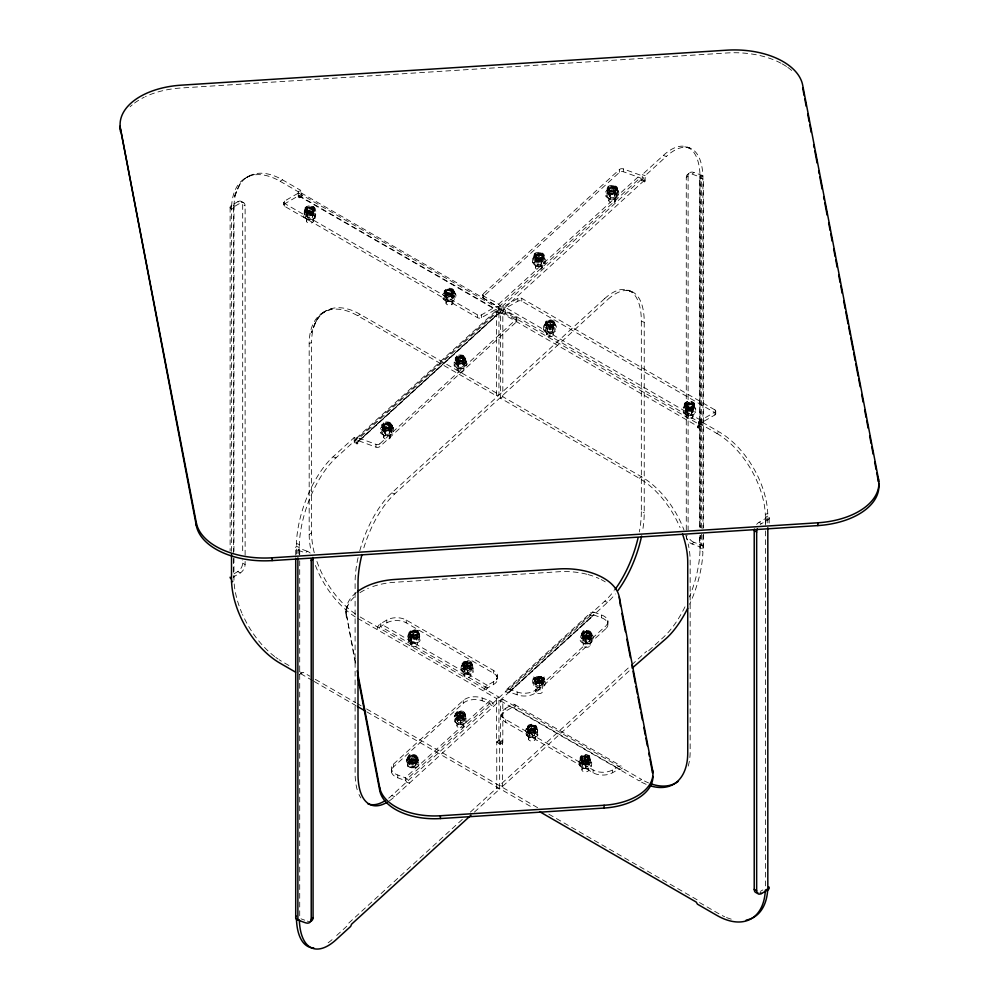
<?xml version="1.0" encoding="UTF-8"?>
<svg xmlns="http://www.w3.org/2000/svg" width="999" height="999" viewBox="0 0 999 999"><rect width="100%" height="100%" fill="white"/><g stroke="black" fill="none" stroke-linecap="round" stroke-linejoin="round"><path stroke-width="0.75" stroke-dasharray="5 3.75" d="M295.716 555.107L295.716 547.34M299.101 553.858L299.101 547.677M307.068 216.571L307.068 212.013M346.054 611.151L346.054 613.948M411.176 640.109L411.176 635.551L409.59 633.616M482.892 295.504L482.892 294.443M516.783 321.316L516.783 320.254M541.695 263.112A2.835 1.636 0 0 0 537.487 261.651A2.835 1.636 0 0 0 537.4 264.498A2.835 1.636 0 0 0 541.695 263.112C545.004 254.645 536.363 261.85 534.465 256.618M547.065 330.257L547.065 325.474M583.853 640.759L583.853 636.138M686.663 412.237L686.663 407.679L686.663 412.387M700.237 547.552L700.237 535.189M700.249 527.46L700.237 177.672M703.621 547.889L703.633 533.903M703.633 527.684L703.621 178.009M381.905 424.812L381.905 427.622M409.815 764.784L409.815 759.964M455.294 357.842L455.294 360.639M391.471 771.977L391.471 769.18M607.867 620.816L607.867 623.626M304.732 209.053L304.732 211.85L304.845 211.001C306.905 207.692 313.823 207.655 315.085 211.638L315.085 208.841M580.157 757.841L580.157 760.639L580.269 759.789C584.765 754.257 594.318 759.178 591.083 766.483C585.864 771.191 576.448 767.544 579.582 759.64L585.676 757.604M588.761 759.552L585.114 761.201L589.135 759.927M684.265 404.632L684.265 407.442M413.748 637.712C409.415 626.635 423.564 633.841 419.667 641.333C414.26 645.928 405.132 642.145 408.354 634.278L413.711 632.467M460.139 357.717L460.814 357.654L460.177 358.054M460.814 357.654L455.669 359.553L454.195 362.025L454.195 365.771C457.043 370.067 465.147 370.204 466.758 364.772L466.221 360.439L463.399 358.341L460.464 357.942M543.431 680.469L541.908 682.28L538.736 682.916L542.395 681.281L542.382 679.17L538.823 678.096L535.389 679.395L535.601 681.306L538.761 682.379M585.114 761.001L581.905 759.552L581.78 757.642M392.257 425.037A5.182 2.997 0 0 1 384.34 427.472A5.182 2.997 0 0 1 384.64 422.302A5.182 2.997 0 0 1 392.257 425.037L392.257 427.834A5.182 2.997 0 0 1 384.34 430.282A5.182 2.997 0 0 1 384.64 425.099A5.182 2.997 0 0 1 392.257 427.834M465.659 358.067A5.182 2.997 0 0 1 457.742 360.502A5.182 2.997 0 0 1 458.029 355.319A5.182 2.997 0 0 1 465.659 358.067L465.659 360.864A5.182 2.997 0 0 1 457.742 363.299A5.182 2.997 0 0 1 458.029 358.129A5.182 2.997 0 0 1 465.659 360.864M534.565 680.556L536.026 682.255L538.761 682.592M460.564 712.087L460.576 710.888M467.607 661.825L467.619 660.626M585.539 756.255L585.551 755.057M689.16 404.545L689.834 404.22L689.198 404.333M539.223 678.046L539.235 676.773M460.015 713.211L460.339 713.373M467.057 663.149L472.577 664.647L473.151 672.052C467.932 676.76 458.516 673.126 461.638 665.209L467.732 662.886M412.237 762.337C408.254 751.073 422.789 759.24 418.394 765.858C413.149 770.554 403.758 766.907 406.905 759.003L412.987 756.967M416.546 757.692C416.121 761.176 407.954 760.751 407.467 756.88L407.467 759.677M539.01 678.858L538.973 679.258M537.699 735.651L537.125 728.259C535.764 726.373 530.082 723.663 528.034 727.509C527.46 729.969 528.146 726.398 530.669 726.822C536.288 725.574 539.26 730.456 537.699 735.651C532.479 740.359 523.064 736.725 526.198 728.82L527.559 727.959M539.298 256.755L538.898 256.119M469.105 666.021C475.149 663.773 466.208 659.902 464.023 663.011M456.93 715.384C472.989 719.355 457.092 705.794 456.743 715.184M590.521 759.078L586.675 756.505L581.955 757.442M304.957 210.102L303.996 217.482L308.941 219.768L314.847 218.444L315.821 211.076C310.926 206.144 301.024 209.528 303.996 217.482L305.494 217.894M314.847 218.444L315.821 211.076L314.323 210.652M527.497 727.459C528.758 724.113 535.002 724.113 536.376 727.372M534.54 679.994C535.801 676.648 542.045 676.648 543.419 679.907M462.987 663.686L466.333 661.475L471.203 662.687M455.944 713.948L456.393 713.124M471.803 664.497L468.456 666.708L463.586 665.496M464.747 714.822L464.36 715.546M580.931 758.116C582.405 754.982 588.361 754.957 589.747 758.179M589.722 758.99L589.085 759.977M685.064 405.107C686.413 401.835 692.657 401.835 693.93 405.169M694.043 405.681L695.691 408.866L695.691 412.624C691.595 418.106 680.694 415.234 683.304 407.292C693.506 398.052 698.201 412.662 686.488 406.418M471.266 664.422L472.577 664.647L473.151 672.052M464.223 714.685L465.534 714.909L466.108 722.314C460.876 727.022 451.473 723.388 454.595 715.484L459.79 713.286L465.534 714.909L466.108 722.314M535.826 727.971C534.715 730.744 529.47 729.894 527.672 728.308C529.208 731.518 536.675 731.181 536.401 726.91A4.458 2.572 0 0 0 529.87 724.525A4.458 2.572 0 0 0 529.557 728.983A4.458 2.572 0 0 0 536.401 726.91M589.198 758.853L588.698 759.602M545.504 322.939C546.977 319.805 552.947 319.805 554.32 323.027M554.308 323.776C552.822 326.885 546.94 326.91 545.491 323.751M309.565 208.566L309.852 208.754M582.305 633.441C583.828 630.381 589.535 630.381 591.083 633.428M591.171 634.303L592.857 635.689C595.504 643.643 584.74 646.59 580.531 641.183C576.698 634.028 589.872 630.007 590.559 635.239C588.361 637.2 583.753 637.225 582.305 634.377M382.654 425.512C384.028 422.277 390.01 422.277 391.483 425.412M391.483 426.173L393.206 427.547C395.916 435.514 385.277 438.511 380.956 433.204C375.249 425.037 395.317 422.077 389.735 427.922M445.017 291.371C446.391 288.149 452.36 288.137 453.833 291.271M453.846 292.045L455.556 293.406C458.266 301.373 447.639 304.383 443.319 299.063C437.674 290.959 457.542 287.849 452.097 293.793M534.44 255.869C535.814 252.647 541.783 252.647 543.269 255.769M543.294 256.518L541.52 258.291M607.829 188.886C609.203 185.664 615.172 185.664 616.658 188.799M616.658 189.56L618.381 190.934C621.091 198.901 610.451 201.898 606.131 196.578C600.486 188.474 620.367 185.377 614.909 191.308M585.364 638.423L585.364 643.693M588.024 638.448L588.024 633.179M305.494 209.378C306.905 206.181 312.874 206.181 314.31 209.353M314.31 210.127C312.974 213.212 306.93 213.324 305.494 210.127M408.229 757.529C409.652 754.345 415.621 754.345 417.058 757.517M417.058 758.266C415.646 761.45 409.665 761.45 408.229 758.278M456.068 358.454C457.53 355.307 463.499 355.307 464.897 358.516M456.056 359.203C457.467 362.4 463.399 362.412 464.885 359.265M409.602 632.866C411.064 629.72 417.033 629.72 418.431 632.916M418.419 633.678L415.209 635.864L410.577 635.002M582.317 633.915L582.317 637.674L580.531 641.183M591.071 642.956L591.071 639.21L592.857 635.689M583.291 635.526L583.965 635.626M236.513 191.358L233.666 198.164L240.921 182.143L239.098 185.714M583.341 640.659L583.965 640.334M532.03 726.61L531.855 726.71M532.292 726.535L531.605 726.51M387.425 424.675L386.738 424.637L387.325 425.075M449.587 290.984L449.125 290.434L449.775 290.534M539.148 254.907L535.514 255.894L532.592 258.304L532.592 262.063C534.115 267.545 542.232 267.395 545.129 263.162L545.129 259.415C545.392 256.194 537.512 253.958 539.01 255.482M539.173 255.107L538.586 255.132M612.225 188.124L612.399 188.499M589.909 641.77L589.822 636.625M549.562 322.153L550.237 322.215M464.735 715.059L465.497 713.81L465.497 716.608L464.023 714.16L459.79 713.373L455.969 714.622L455.182 716.033L455.182 713.236L457.117 715.796L459.378 716.395L464.735 715.059L464.011 718.381L464.011 715.584M543.369 678.134L544.13 676.885L544.13 679.682L543.881 678.358C541.083 675.237 536.213 676.198 533.241 678.558C530.107 686.463 539.522 690.097 544.742 685.389C547.489 678.421 540.122 674.1 534.602 677.697L533.816 679.108L533.816 676.311L535.751 678.87L538.024 679.47L543.369 678.134L542.657 681.455L542.657 678.658M586.351 632.692L586.813 632.817M444.955 292.108L444.255 293.606L444.255 290.796C446.166 298.501 459.29 290.309 449.438 289.548C440.084 290.097 451.473 298.251 454.508 291.433L454.607 293.381C447.44 284.877 440.122 297.09 452.222 293.806M462.999 664.56L462.212 665.996L462.212 663.199C463.524 667.182 470.379 667.157 472.465 663.836L472.564 665.784C472.015 661.987 462 662.087 463.636 665.546M443.319 299.063L444.955 295.529L444.98 290.659M455.556 293.406L453.921 296.94L453.921 300.699L452.784 300.799M380.956 433.204L382.605 429.657L382.629 424.8M393.206 427.547L391.571 431.081L391.571 434.84L390.434 434.94M606.131 196.578L607.767 193.044L607.804 188.187M618.381 190.934L616.745 194.468L616.745 198.227L615.609 198.326M686.301 409.34L685.214 410.776L685.214 414.535L686.301 414.61M692.694 410.577L693.781 409.14L693.781 405.382L692.694 405.307M546.952 322.777L546.952 326.536L543.568 329.633C545.716 334.677 553.721 334.628 556.243 329.92L556.243 326.161C554.083 321.129 546.078 321.166 543.568 325.874L543.568 329.633L545.167 330.419M408.728 758.016C410.04 761.238 416.845 760.526 417.832 757.092L417.832 759.902A5.182 2.997 0 0 1 409.915 762.337A5.182 2.997 0 0 1 410.202 757.155A5.182 2.997 0 0 1 417.832 759.902M581.518 635.689L581.518 632.879C584.065 641.308 596.578 631.643 585.901 631.793C577.235 633.853 590.971 639.822 591.87 633.104L591.87 635.901A5.182 2.997 0 0 1 583.953 638.349A5.182 2.997 0 0 1 584.253 633.166A5.182 2.997 0 0 1 591.87 635.901M688.898 173.401L687.062 175.075M463.786 663.261L463.786 664.922L465.684 666.021M456.543 712.949L460.139 711.675L464.16 712.961M464.16 715.759L460.139 717.045L456.543 715.759M536.563 255.444L536.563 259.203L532.592 262.063L534.178 262.949M541.171 266.021L541.171 262.262L545.129 259.415L543.543 258.516M462.712 360.04L462.862 359.34M463.524 667.569L462.212 668.855L462.212 672.614L463.524 672.839M471.266 669.692L472.577 668.406L466.833 666.857L461.638 668.968M456.481 717.831L455.169 719.13L455.169 722.876L456.481 723.101M464.223 719.954L465.534 718.668L459.79 717.132L454.595 719.23M535.114 680.906L533.803 682.205L533.803 685.951L535.114 686.176M542.857 683.029L544.18 681.743L544.18 677.984L542.857 677.772M528.071 731.181L526.76 732.467L526.76 736.226L528.071 736.45M535.814 733.303L537.125 732.005L531.381 730.469L526.198 732.579M581.455 762L580.144 763.286L580.144 767.045L581.455 767.269M589.21 764.123L590.521 762.836L590.509 757.629A5.182 2.997 0 0 0 582.742 755.032A5.182 2.997 0 0 0 582.742 760.214A5.182 2.997 0 0 0 590.509 757.629M410.976 760.389L410.914 759.365M687.587 404.595L687.587 408.341L683.304 411.051M691.408 415.322L691.408 411.576L695.691 408.866M483.304 293.781L619.567 169.418A2.747 1.586 0 0 1 623.351 168.931L640.172 175.075A4.808 3.309 47.6 0 1 644.23 180.482L644.23 181.88L641.333 180.819L641.333 179.42A1.374 0.949 47.6 0 0 640.172 177.872L623.351 171.728A2.747 1.586 0 0 0 619.567 172.228L483.304 296.578A2.747 1.586 0 0 0 483.678 298.551L498.538 307.13L502.022 310.252C500.874 301.486 489.085 300.811 483.678 295.741A2.747 1.586 0 0 1 483.304 293.781L483.304 296.578M498.538 304.32L640.172 175.075M296.391 554.033L296.441 543.481A68.631 29.958 -69.9 0 1 333.092 456.793L354.183 437.537L357.093 438.598L357.093 443.918L354.183 442.869L354.183 437.537M641.333 180.819L642.257 179.982L642.257 174.663L663.348 155.407L666.258 156.468A68.631 29.958 -69.9 0 1 702.896 176.261L702.946 528.858M498.538 307.13L640.172 177.872M356.293 438.286L497.577 309.353M299.288 555.094L299.338 544.542A68.631 29.958 -69.9 0 1 335.989 457.854L357.093 438.598M644.23 181.88L645.154 181.044L645.154 175.724L666.258 156.468M641.333 179.42L355.107 440.621L354.183 442.869M358.341 441.021L499.625 312.088M644.23 180.482L358.004 441.683L357.093 443.918M379.77 443.843L516.383 319.18A2.747 1.586 0 0 0 515.996 317.207L505.307 311.039L500.449 309.253A4.808 3.309 47.6 0 0 496.391 311.7L499.288 312.762A1.374 0.949 47.6 0 1 500.449 312.063L505.307 313.836L515.996 320.005A2.747 1.586 0 0 1 516.383 321.978L379.77 446.64A2.747 1.586 0 0 1 375.986 447.127L359.165 440.984A1.374 0.949 47.6 0 0 358.004 441.683L355.107 440.621A4.808 3.309 47.6 0 1 359.165 438.186L500.449 309.253L500.449 312.063L359.165 440.984L359.165 438.186L375.986 444.33A2.747 1.586 0 0 0 379.77 443.843L379.77 446.64M686.276 530.032L686.276 177.597L688.111 175.924A6.868 4.733 47.6 0 1 693.918 172.44L701.46 175.187A4.808 2.772 0 0 1 702.946 179.021L699.999 177.997L702.946 179.021M686.276 177.597A6.868 4.733 47.6 0 1 692.082 174.113L693.918 172.44M310.152 553.046A6.868 4.733 47.6 0 0 307.255 551.236L305.419 552.909L297.877 550.149A4.808 2.772 0 0 1 296.391 546.328L299.288 547.39A1.374 0.787 0 0 0 299.712 548.476L299.712 554.645M359.777 550.786A68.631 29.958 -69.9 0 1 391.795 492.882L604.632 298.651L607.542 299.712A68.631 29.958 -69.9 0 1 644.23 322.265L644.23 512.812A68.631 29.958 -69.9 0 1 642.744 529.957M363.836 547.852A68.631 29.958 -69.9 0 1 394.705 493.943L607.542 299.712M393.519 764.073L463.236 700.449A13.724 7.93 0 0 1 482.18 697.989L489.722 700.749A4.808 3.309 47.6 0 1 493.781 706.156L490.884 705.094A1.374 0.949 47.6 0 0 489.722 703.546L482.18 700.786A13.724 7.93 0 0 0 463.236 703.246L393.519 766.882A13.724 7.93 0 0 0 397.777 777.809L405.319 780.569A1.374 0.949 47.6 0 1 406.481 782.117L409.378 783.166A4.808 3.309 47.6 0 0 405.319 777.771L397.777 775.012A13.724 7.93 0 0 1 393.519 764.073L393.519 766.882M506.743 689.36L591.146 612.337M388.661 798.164A68.631 29.958 -69.9 0 0 391.795 795.504L604.632 601.273A68.631 29.958 -69.9 0 0 614.135 590.696M509.615 689.26L594.018 612.237L601.56 614.984A13.724 7.93 0 0 1 605.819 625.923L605.819 628.721L536.101 692.357A13.724 7.93 0 0 1 517.157 694.817L509.615 692.057A1.374 0.949 47.6 0 0 508.454 692.757L505.556 691.695A4.808 3.309 47.6 0 1 509.615 689.26L517.157 692.007A13.724 7.93 0 0 0 536.101 689.547L605.819 625.923M508.803 692.082L593.194 615.059M389.473 800.761A68.631 29.958 -69.9 0 0 394.705 796.565L607.542 602.335A68.631 29.958 -69.9 0 0 615.334 593.943M509.615 692.057L594.018 615.034L601.56 617.794A13.724 7.93 0 0 1 605.819 628.721M687.2 535.427L686.276 536.263A6.868 4.733 47.6 0 0 692.082 543.993L699.625 546.74A1.374 0.787 0 0 1 700.049 547.839L702.896 548.938M692.082 543.993L693.918 542.307L701.46 545.067A4.808 2.772 0 0 1 702.946 548.888M470.354 812.087L496.753 787.999L496.753 742.319L499.687 739.647L502.584 740.709L502.584 786.375L499.687 785.314L630.544 665.908M502.584 740.709L499.65 743.381L496.753 742.319M462.312 819.417L348.688 923.126L347.764 925.361L334.215 937.724M631.693 664.859L646.603 651.248M648.676 650.761L663.348 637.362A68.631 29.958 -69.9 0 0 685.414 605.956M474.4 812.1L499.65 789.06L499.687 739.647M502.584 786.375L631.143 669.068M454.195 365.771L456.593 362.387C453.509 354.445 461.588 365.509 464.385 359.041C465.034 355.507 454.795 356.868 457.567 358.604M466.758 361.026L464.36 364.41L464.36 368.169L463.386 368.194M553.571 324.575L554.969 323.102L554.695 325.012L554.695 322.714L555.069 325.05C553.521 321.216 545.953 321.203 544.717 325.262L544.717 322.465C544.88 328.234 558.503 324.787 551.71 321.466C542.981 319.418 545.929 329.083 553.571 324.575L553.571 327.385L552.497 327.859M535.614 728.92L537.012 727.434L536.738 729.345L536.738 727.06L537.112 729.395C535.564 725.561 527.996 725.536 526.76 729.607L526.76 726.797L529.358 729.395L535.614 728.92L535.614 731.718L534.54 732.192M314.398 213.137L313.574 213.761L313.574 210.951M408.841 635.389L408.841 632.592C412.987 640.684 423.526 630.506 412.912 631.206C404.595 633.329 418.281 639.123 419.193 632.379L419.193 635.177A5.182 2.997 0 0 1 411.413 637.762A5.182 2.997 0 0 1 411.413 632.579A5.182 2.997 0 0 1 419.193 635.177M589.822 761.925L588.998 762.537L588.998 759.74M305.494 212.625L303.996 213.724L308.941 216.009L308.941 219.768M314.323 215.921L315.821 214.822L310.876 212.537L310.876 208.779M686.663 406.206L687.399 406.506M467.957 674.15L467.957 670.404L473.151 668.294M460.914 724.425L460.914 720.666L466.108 718.556M538.424 676.448L538.424 680.207L533.241 682.305M539.547 687.499L539.547 683.741L544.742 681.63M532.504 737.761L532.504 734.003L537.699 731.905M584.765 757.542L584.765 761.288L579.582 763.398M585.901 768.581L585.901 764.834L591.083 762.724M321.029 313.898L328.359 309.678M244.256 178.771L251.548 174.837M691.845 414.036L691.67 408.853M245.117 555.207L245.117 205.894A6.868 3.959 -60 0 0 240.26 203.097L237.837 201.698L231.518 205.332A4.808 2.772 0 0 0 231.518 209.266L231.581 206.493L234.016 205.095A68.631 39.623 60 0 1 282.48 179.832L300.687 190.347L300.687 195.667L301.898 196.366L301.898 194.967A4.808 2.772 -60 0 0 298.501 193.007L284.428 201.136A2.747 1.586 0 0 0 284.428 203.371L477.584 314.897A2.747 1.586 0 0 0 481.468 314.897L495.541 306.768A4.808 2.772 -60 0 1 498.938 308.728L498.938 394.48L496.515 395.879L357.704 315.734A68.631 39.623 60 0 0 309.178 343.756L309.178 534.303A68.631 39.623 60 0 0 311.139 551.223M231.518 551.398L231.518 205.332L233.953 206.743L240.26 203.097M231.518 209.266L234.016 207.892A1.374 0.787 0 0 1 233.953 206.743M231.581 206.493A68.631 39.623 60 0 1 280.057 181.244L282.48 179.832M280.057 181.244L298.251 191.746L300.687 190.347M301.898 196.366L299.475 197.765L299.475 196.366A1.374 0.787 -60 0 0 298.501 195.804L284.428 203.933A2.747 1.586 0 0 0 284.428 206.181L477.584 317.694A2.747 1.586 0 0 0 481.468 317.694L495.541 309.578A1.374 0.787 -60 0 1 496.515 310.127L496.515 395.879M298.251 191.746L298.251 197.065L300.687 195.667M309.178 343.756L311.601 342.357A68.631 39.623 60 0 1 360.139 314.335L498.938 394.48M357.704 315.734L360.139 314.335M500.399 312.375L697.439 426.136L699.874 424.737A1.374 0.787 -60 0 1 700.836 423.052L714.909 414.935L714.909 409.89L521.753 298.364A2.747 1.586 0 0 0 517.869 298.364L503.796 306.493A4.808 2.772 -60 0 0 500.399 312.375L500.399 398.114L639.198 478.259A68.631 39.623 60 0 1 680.032 527.572M714.909 414.935A2.747 1.586 0 0 0 714.909 412.687L521.753 301.161A2.747 1.586 0 0 0 517.869 301.161L503.796 309.29A1.374 0.787 -60 0 0 502.822 310.976L502.822 396.715L641.633 476.86A68.631 39.623 60 0 1 683.99 529.994M500.399 313.773L502.822 312.375M500.399 398.114L502.822 396.715M234.053 573.751L237.837 571.565A6.868 3.959 -60 0 0 242.682 563.161L242.682 560.039M245.117 561.45L245.117 564.56A6.868 3.959 -60 0 1 240.26 572.976L233.953 576.61A1.374 0.787 0 0 0 233.953 577.734M309.178 534.303L311.601 532.904L311.601 342.357M701.086 421.516L701.086 426.835L698.651 428.234L698.651 422.914L701.086 421.516L719.28 432.018A68.631 39.623 60 0 1 767.756 513.249L767.819 524.625M714.909 409.89A2.747 1.586 0 0 1 714.909 412.125L700.836 420.254A4.808 2.772 -60 0 0 697.439 426.136L697.439 427.535L699.874 426.136L701.086 426.835M386.825 620.042L380.519 623.688A4.808 2.772 -60 0 0 377.123 629.57L379.545 628.171A1.374 0.787 -60 0 1 380.519 626.485L386.825 622.852A13.724 7.93 0 0 1 406.243 622.852L493.606 673.289A13.724 7.93 0 0 1 493.606 684.49L487.3 688.136A1.374 0.787 -60 0 0 486.326 689.809L483.891 691.221A4.808 2.772 -60 0 1 487.3 685.326L493.606 681.693A13.724 7.93 0 0 0 493.606 670.479L406.243 620.042A13.724 7.93 0 0 0 386.825 620.042L386.825 622.852M299.475 674.4L303.109 672.302L309.865 676.198M639.198 478.259L641.633 476.86M698.651 422.914L716.857 433.429L719.28 432.018M765.384 525.187L765.334 514.647L767.756 513.249M767.819 520.004L765.384 518.606A1.374 0.787 0 0 0 765.384 517.482L767.819 516.083A4.808 2.772 0 0 1 767.819 520.004L761.5 523.651A6.868 3.959 -60 0 0 760.251 524.562M765.384 517.482L767.819 516.083M756.655 524.4A6.868 3.959 -60 0 1 759.078 522.252L765.384 518.606M357.704 618.369L496.515 698.501L498.938 697.102L498.938 740.534L502.822 742.769L502.822 699.337L500.399 700.749L500.399 744.18L502.822 742.769M505.731 708.303L512.05 704.67A4.808 2.772 -60 0 1 515.447 706.63L513.011 708.029A1.374 0.787 -60 0 0 512.05 707.467L505.731 711.113A13.724 7.93 0 0 0 505.731 722.314L593.094 772.751A13.724 7.93 0 0 0 612.512 772.751L618.818 769.118A1.374 0.787 -60 0 1 619.792 769.68L622.215 768.268A4.808 2.772 -60 0 0 618.818 766.308L612.512 769.954A13.724 7.93 0 0 1 593.094 769.954L505.731 719.517A13.724 7.93 0 0 1 505.731 708.303L505.731 711.113M496.515 698.501L496.515 741.932L498.938 740.534M500.399 700.749L639.198 780.881L641.633 779.482A68.631 39.623 60 0 0 648.538 782.904M760.339 891.395L762.861 889.934M541.396 257.817L542.757 255.969L540.746 254.32L537.337 254.221L535.002 255.831L536.975 258.067L541.396 257.817L541.296 269.031M469.742 667.444L469.031 667.619M462.699 717.707L461.988 717.881M541.346 680.781L540.621 680.956M534.303 731.043L533.578 731.231M587.687 761.875L586.962 762.05M310.876 212.537L304.957 213.861M308.941 216.009L314.847 214.685M545.167 325.15L543.568 325.874L546.515 329.121L552.847 329.258L556.243 326.161L554.632 325.374A4.733 2.735 0 0 0 547.702 322.839A4.733 2.735 0 0 0 547.377 327.572A4.733 2.735 0 0 0 554.632 325.374M554.632 330.644A4.733 2.735 0 0 0 547.702 328.109A4.733 2.735 0 0 0 547.377 332.842A4.733 2.735 0 0 0 554.632 330.644L556.243 329.92L553.284 326.685L553.284 322.927M452.035 296.191L453.096 295.716L453.096 292.919M469.992 668.593L471.053 668.119L471.053 665.309M584.115 630.406L583.029 630.881L583.029 633.691M410.077 754.395L408.978 754.882L408.978 757.679M615.034 191.333L610.576 191.721L607.854 189.635M612.399 188.224L611.912 188.299M534.178 257.692L532.592 258.304L534.902 261.713L534.902 265.472M543.543 263.786L545.129 263.162L542.832 259.752L542.832 255.994M465.634 669.567L465.846 664.235M537.225 682.904L537.437 677.572M458.591 719.829L458.803 714.497M530.182 733.166L530.394 727.834M585.901 764.834L583.354 764.073L583.778 758.666M618.381 194.693L613.898 192.095L607.767 193.044L608.903 194.455M606.131 192.832L610.614 195.417L616.745 194.468L615.609 193.057M455.556 297.165L451.073 294.58L444.955 295.529L446.091 296.94M443.319 295.304L447.802 297.889L453.921 296.94L452.784 295.529M393.206 431.306L388.723 428.721L382.605 429.657L383.741 431.068M380.956 429.445L385.439 432.03L391.571 431.081L390.434 429.67M466.758 364.772L462.874 361.888L456.593 362.387L457.567 363.873M454.195 362.025L458.079 364.91L464.36 364.41L463.386 362.924M311.588 213.361L310.926 213.449M308.903 215.01L308.666 215.06A2.835 1.636 0 0 0 308.329 217.994A2.835 1.636 0 0 0 312.737 216.733A2.835 1.636 0 0 0 308.654 215.16L309.128 209.715M553.284 326.685L546.952 326.536M406.905 762.761L412.112 760.664L417.844 762.212L418.394 765.858M418.394 762.112L413.186 764.198L413.049 767.794M408.354 638.036L413.661 636.038L419.318 637.687L419.667 641.333M419.667 637.587L414.36 639.585L414.273 643.169M542.832 259.752L536.563 259.203M534.902 261.713L541.171 262.262M607.767 189.298L608.903 189.186M444.955 291.77L446.091 291.671M382.605 425.911L383.741 425.811M468.731 666.083L466.058 666.083M590.509 760.426L588.998 758.316L585.027 757.429M406.905 759.003L407.442 762.649L413.186 764.198L413.049 762.524M550.299 328.559L550.524 323.314M408.354 634.278L408.703 637.936L414.36 639.585L414.273 637.911M585.114 761.201L581.518 759.927M582.317 637.674L588.473 636.8L592.857 639.447M591.071 639.21L584.914 640.072L580.531 637.424M538.099 265.297L537.874 260.002M458.229 362.05L457.492 361.75M686.538 407.442L685.052 405.669M689.647 147.977L684.615 146.728L690.097 148.289L686.75 146.915M631.568 291.471L626.473 290.022L632.042 291.92L628.671 290.409M583.691 763.86L580.144 763.286L579.582 759.64M687.587 408.341L693.781 409.14L695.691 412.624M691.408 411.576L685.214 410.776L683.304 407.292M615.222 191.159L615.409 190.147M541.82 258.129L542.02 257.118M452.397 293.631L452.597 292.62M390.047 427.772L390.234 426.76M663.348 155.407A68.631 29.958 -69.9 0 1 699.999 175.2L702.896 176.261M692.082 174.113L699.625 176.86A1.374 0.787 0 0 1 700.049 177.959M642.257 174.663L645.154 175.724M642.257 179.982L645.154 181.044M604.632 298.651A68.631 29.958 -69.9 0 1 641.333 321.203L644.23 322.265M641.333 321.203L641.333 511.75L644.23 512.812M700.049 535.501L699.999 550.674L702.896 551.735A68.631 29.958 -69.9 0 1 689.647 604.208M355.107 442.033L358.004 443.081M333.092 456.793L335.989 457.854M391.795 492.882L394.705 493.943M604.632 601.273L607.542 602.335M296.441 543.481L299.338 544.542M307.255 551.236L299.712 548.476L297.877 550.149L297.877 554.77M496.753 787.999L499.65 789.06M391.795 795.504L394.705 796.565M300.974 918.818L304.745 920.191M687.1 407.105C689.884 409.253 696.415 405.307 691.57 403.608C679.22 401.298 691.633 412.599 687.175 418.319M382.679 426.261C384.59 431.481 393.194 424.3 389.922 432.729M547.315 327.859L546.241 327.385L546.241 324.575M446.853 296.191L445.779 295.716L445.779 292.919M464.81 668.593L463.736 668.119L463.736 665.309M529.358 732.192L528.284 731.718L528.284 728.92M538.424 680.207L544.18 681.743L544.742 685.389M539.547 683.741L533.803 682.205L533.241 678.558M467.957 670.404L462.212 668.855L461.638 665.209M532.504 734.003L526.76 732.467L526.198 728.82M584.765 761.288L590.521 762.836L591.083 766.483M460.914 720.666L455.169 719.13L454.595 715.484M457.467 360.764L457.579 359.927M300.899 192.77L497.952 306.531M298.501 193.007L498.938 308.728M502.822 310.976L699.874 424.737M299.188 195.742L496.228 309.503M298.501 195.804L496.515 310.127M298.251 197.065L299.475 197.765M697.439 427.535L698.651 428.234M241.271 201.348L243.694 202.76M237.837 201.698A6.868 3.959 -60 0 1 242.682 204.495L245.117 205.894M759.078 522.252L761.5 523.651M514.448 704.432L621.216 766.071M360.139 616.957L498.938 697.102M502.822 699.337L641.633 779.482M512.737 707.404L619.505 769.043M242.682 563.161L245.117 564.56M237.837 571.565L240.26 572.976M496.515 741.932L500.399 744.18M315.259 679.32L355.756 702.697M357.105 703.483L361.163 705.818M366.558 708.94L538.011 807.916M548.813 814.16L698.651 900.673L699.874 902.771L719.28 913.985A68.631 39.623 60 0 0 724.637 916.732M288.961 665.534L282.48 661.8A68.631 39.623 60 0 1 279.133 659.727M299.313 671.515L301.898 673.001M300.687 673.701L312.837 680.719M314.185 681.493L356.031 705.656M366.833 711.9L532.879 807.766M615.009 189.935L614.26 190.247L614.26 197.265M452.185 292.407L451.448 292.719L451.448 299.75M389.835 426.548L389.086 426.86L389.086 433.891M418.494 630.881L417.669 630.257L417.669 633.054M539.323 679.32L538.648 679.083M693.343 402.46L694.355 403.484A5.182 2.997 0 0 0 687.787 401.698A5.182 2.997 0 0 0 684.577 405.457L684.253 404.295M455.956 714.822L456.393 715.596M581.568 759.977L580.943 758.978M471.153 662.637L471.815 663.748M464.11 712.899L464.772 714.01M313.936 209.315L314.061 207.904M536.063 727.497L536.238 726.111M416.558 757.766C415.634 755.044 409.365 754.832 408.753 758.104M417.37 634.79L416.845 640.222A2.835 1.636 0 0 1 412.512 641.558A2.835 1.636 0 0 1 412.674 638.723A2.835 1.636 0 0 1 416.845 640.222M356.356 592.482A54.908 31.706 0 0 0 346.391 614.46L355.756 663.099M346.391 614.46L355.756 665.908M416.084 765.047L416.071 759.914M410.577 640.409L411.176 635.551M586.688 631.705L586.688 630.431M692.332 407.53L692.332 412.35A2.835 1.636 0 0 1 688.024 413.711A2.835 1.636 0 0 1 688.136 410.876A2.835 1.636 0 0 1 692.332 412.35M589.535 636.038L589.535 640.821A2.835 1.636 0 0 1 585.239 642.195A2.835 1.636 0 0 1 585.314 639.36A2.835 1.636 0 0 1 589.535 640.821M415.472 760.202A2.835 1.636 0 0 1 411.051 761.438A2.835 1.636 0 0 1 411.413 758.603A2.835 1.636 0 0 1 415.472 760.202L415.484 764.784A2.835 1.636 0 0 1 411.226 766.208A2.835 1.636 0 0 1 411.238 763.361A2.835 1.636 0 0 1 415.484 764.784M312.737 211.825L312.737 216.596M769.218 518.044L769.218 524.213M765.796 518.044L765.796 524.213M765.384 530.931L765.384 888.486M715.721 411.001L715.721 413.811M702.946 535.027L702.896 551.735M701.46 528.109L701.46 175.187L699.625 176.86L699.625 528.246M701.46 534.278L701.46 545.067L699.625 546.74L699.625 535.951M699.999 175.2L700.049 527.797M694.617 404.42L694.617 407.23M693.955 404.545A4.458 2.572 0 0 1 687.237 406.743A4.458 2.572 0 0 1 687.3 402.285A4.458 2.572 0 0 1 693.955 404.545L693.955 405.444A4.458 2.572 0 0 1 687.237 407.642A4.458 2.572 0 0 1 687.3 403.184A4.458 2.572 0 0 1 693.955 405.444M693.094 402.31L693.094 405.107M693.094 406.543L693.094 409.34M692.931 405.694A3.434 1.986 0 0 1 687.699 407.33A3.434 1.986 0 0 1 687.861 403.896A3.434 1.986 0 0 1 692.931 405.694L692.931 416.908A3.434 1.986 0 0 1 687.699 418.544A3.434 1.986 0 0 1 687.861 415.109A3.434 1.986 0 0 1 692.931 416.908M688.111 175.924L688.111 529.907M687.574 408.816L687.574 413.524M686.063 405.594L686.063 416.795M685.039 404.508L685.039 405.394M623.351 168.931L623.351 171.728M619.567 169.418L619.567 172.228M617.407 187.987L617.407 190.784M616.708 188.187L616.708 189.36A4.458 2.572 0 0 1 609.827 191.383A4.458 2.572 0 0 1 610.227 186.925A4.458 2.572 0 0 1 616.708 189.36M615.684 189.298L615.684 200.799A3.434 1.986 0 0 1 610.327 202.298A3.434 1.986 0 0 1 610.751 198.863A3.434 1.986 0 0 1 615.684 200.799M615.097 191.408A2.835 1.636 0 0 1 610.839 192.819A2.835 1.636 0 0 1 610.839 189.985A2.835 1.636 0 0 1 615.097 191.408L615.097 196.116M614.685 190.846L614.685 202.048M613.898 188.349L613.898 192.095M612.512 769.954L612.512 772.751M610.614 195.417L610.614 199.176M609.415 191.408L609.415 196.079M608.828 189.298L608.828 200.799M608.591 186.201L608.591 189.011M607.105 188.661L607.105 191.458M601.56 614.984L601.56 617.794M593.094 769.954L593.094 772.751M591.158 632.991L591.158 633.89M591.071 634.602L591.071 637.399M590.122 634.115L590.122 645.329M589.785 757.754A4.458 2.572 0 0 1 582.917 759.789A4.458 2.572 0 0 1 583.291 755.331A4.458 2.572 0 0 1 589.785 757.754L589.785 758.653A4.458 2.572 0 0 1 583.054 760.739A4.458 2.572 0 0 1 583.154 756.28A4.458 2.572 0 0 1 589.797 758.553M588.998 755.506L588.998 758.316M588.761 758.84A3.434 1.986 0 0 1 583.466 760.414A3.434 1.986 0 0 1 583.766 756.98A3.434 1.986 0 0 1 588.761 758.84L588.761 770.054A3.434 1.986 0 0 1 583.466 771.615A3.434 1.986 0 0 1 583.766 768.194A3.434 1.986 0 0 1 588.761 770.054M588.174 760.739A2.835 1.636 0 0 1 583.878 762.112A2.835 1.636 0 0 1 583.953 759.277A2.835 1.636 0 0 1 588.174 760.739L588.174 765.409A2.835 1.636 0 0 1 583.703 766.757A2.835 1.636 0 0 1 584.128 763.935A2.835 1.636 0 0 1 588.161 765.559M587.649 759.764L587.649 764.472M586.688 632.142L586.688 643.356M585.901 637.662L585.901 642.369M585.501 756.767L585.501 767.981M583.266 634.128L583.266 645.342M582.492 760.676L582.492 765.459M582.23 633.004L582.23 633.903M581.905 758.653L581.905 769.854M580.869 757.504L580.869 758.391M554.358 322.415L554.358 323.301M553.334 323.539L553.334 334.752M552.734 325.612A2.835 1.636 0 0 1 548.389 326.935A2.835 1.636 0 0 1 548.576 324.088A2.835 1.636 0 0 1 552.734 325.612L552.847 333.017M549.987 325.037L549.974 336.775M546.465 323.626L546.465 334.827M545.442 322.515L545.442 323.414M544.018 254.957L544.018 257.767M543.319 255.17L543.319 256.331A4.458 2.572 0 0 1 536.438 258.354A4.458 2.572 0 0 1 536.838 253.896A4.458 2.572 0 0 1 543.319 256.331M542.42 680.569A3.434 1.986 0 0 1 537.112 682.117A4.733 2.735 0 0 1 543.693 684.914A4.733 2.735 0 0 1 536.176 686.812A4.733 2.735 0 0 1 537.1 682.105A3.434 1.986 0 0 1 537.437 678.696A3.434 1.986 0 0 1 542.42 680.569L542.42 691.783A3.434 1.986 0 0 1 537.112 693.331A3.434 1.986 0 0 1 537.437 689.897A3.434 1.986 0 0 1 542.42 691.783M542.282 256.281L542.282 267.769A3.434 1.986 0 0 1 536.938 269.268A3.434 1.986 0 0 1 537.362 265.846A3.434 1.986 0 0 1 542.282 267.769M541.82 679.645A2.835 1.636 0 0 1 537.537 681.031A2.835 1.636 0 0 1 537.612 678.184A2.835 1.636 0 0 1 541.82 679.645L541.82 684.327M541.308 678.671L541.308 683.378M539.185 678.483L539.185 689.685M536.063 258.129L536.026 263.124M536.151 679.595L536.151 684.377M536.101 689.547L536.101 692.357M535.439 256.281L535.439 267.769M535.564 680.344L535.564 691.558M535.252 727.384L535.377 739.16A3.434 1.986 0 0 1 530.194 740.833A3.434 1.986 0 0 1 530.269 737.399A3.434 1.986 0 0 1 535.377 739.16M535.202 253.184L535.202 255.981M534.777 729.907A2.835 1.636 0 0 1 530.481 731.293A2.835 1.636 0 0 1 530.569 728.458A2.835 1.636 0 0 1 534.777 729.907L534.777 734.59M534.403 255.157L534.403 256.331M534.527 679.457L534.527 680.356M534.265 728.945L534.265 733.653M533.716 255.632L533.716 258.441M531.381 726.71L531.381 730.469M529.108 729.857L529.108 734.64M528.508 727.896L528.508 739.11M527.484 726.698L527.484 727.597M521.753 298.364L521.753 301.161M517.869 298.364L517.869 301.161M517.157 692.007L517.157 694.817M516.783 318.157L516.783 320.954M516.383 319.18L516.383 321.978M515.996 317.207L515.996 320.005M505.731 719.517L505.731 722.314M505.307 311.039L505.307 313.836M501.71 713.91L501.71 716.72M497.627 676.086L497.627 678.883M493.606 670.479L493.606 673.289M493.606 681.693L493.606 684.49M483.678 295.741L483.678 298.551M482.892 294.792L482.892 297.602M482.18 697.989L482.18 700.786M481.468 314.897L481.468 317.694M477.584 314.897L477.584 317.694M471.853 663.324A4.458 2.572 0 0 1 464.972 665.359A4.458 2.572 0 0 1 465.359 660.901A4.458 2.572 0 0 1 471.853 663.324L471.853 664.223A4.458 2.572 0 0 1 465.109 666.308A4.458 2.572 0 0 1 465.209 661.85A4.458 2.572 0 0 1 471.853 664.123M470.829 664.41A3.434 1.986 0 0 1 465.534 665.983A3.434 1.986 0 0 1 465.834 662.549A3.434 1.986 0 0 1 470.829 664.41L470.829 675.624A3.434 1.986 0 0 1 465.534 677.185A3.434 1.986 0 0 1 465.834 673.763A3.434 1.986 0 0 1 470.829 675.624M470.229 666.308A2.835 1.636 0 0 1 465.934 667.682A2.835 1.636 0 0 1 466.021 664.847A2.835 1.636 0 0 1 470.229 666.308L470.229 670.978M469.717 665.334L469.717 670.042M467.569 662.337L467.569 673.551M466.833 663.111L466.833 666.857M464.935 357.892L464.935 358.791A4.458 2.572 0 0 1 458.204 361.076A4.458 2.572 0 0 1 458.291 356.618A4.458 2.572 0 0 1 464.935 358.891M464.86 359.565L464.86 362.362M464.81 713.586A4.458 2.572 0 0 1 457.929 715.621A4.458 2.572 0 0 1 458.316 711.176A4.458 2.572 0 0 1 464.81 713.586L464.81 714.485A4.458 2.572 0 0 1 458.066 716.57A4.458 2.572 0 0 1 458.166 712.112A4.458 2.572 0 0 1 464.81 714.397M464.56 666.258L464.56 671.028M463.911 359.066L463.911 370.279M463.973 664.223L463.973 675.424M463.773 714.685A3.434 1.986 0 0 1 458.491 716.246A3.434 1.986 0 0 1 458.778 712.824A3.434 1.986 0 0 1 463.773 714.685L463.773 725.886A3.434 1.986 0 0 1 458.491 727.459A3.434 1.986 0 0 1 458.778 724.025A3.434 1.986 0 0 1 463.773 725.886M463.311 360.989L463.311 365.696M463.236 700.449L463.236 703.246M463.186 716.57A2.835 1.636 0 0 1 458.891 717.944A2.835 1.636 0 0 1 458.966 715.109A2.835 1.636 0 0 1 463.186 716.57L463.186 721.253M462.874 358.129L462.874 361.888M462.937 663.074L462.937 663.96M462.674 715.596L462.674 720.304M460.527 712.599L460.527 723.813M459.79 713.373L459.79 717.132M458.741 359.752L458.741 364.46M458.254 360.589L458.254 371.803M458.079 364.91L458.079 368.668M457.642 361.101L457.642 365.684M457.517 716.52L457.517 721.303M457.043 359.103L457.043 370.304M456.818 355.844L456.818 358.653M456.93 714.485L456.93 725.699M456.019 358.029L456.019 358.928M455.894 713.336L455.894 714.235M453.896 290.659L453.896 291.833A4.458 2.572 0 0 1 447.003 293.856A4.458 2.572 0 0 1 447.415 289.398A4.458 2.572 0 0 1 453.896 291.833M452.859 291.783L452.859 303.271A3.434 1.986 0 0 1 447.515 304.77A3.434 1.986 0 0 1 447.939 301.348A3.434 1.986 0 0 1 452.859 303.271M452.272 293.881L452.272 298.589M451.86 293.319L451.86 304.533M451.073 290.821L451.073 294.58M447.802 297.889L447.802 301.648M446.603 293.881L446.603 298.551M446.016 291.783L446.016 303.271M419.318 633.928L419.318 637.687M418.469 632.305L418.469 633.191A4.458 2.572 0 0 1 411.738 635.489A4.458 2.572 0 0 1 411.825 631.031A4.458 2.572 0 0 1 418.469 633.304M417.844 758.466L417.844 762.212M417.669 634.49L417.669 637.287M417.445 633.478L417.445 644.68M417.107 756.942L417.107 757.841M417.02 758.591L417.02 761.4M416.071 758.041L416.071 764.759M413.848 633.816L413.848 638.523M412.887 761.713L412.887 766.42M411.788 635.002L411.788 646.216M411.313 759.939L411.313 766.67M411.113 634.34L411.113 635.227M410.577 633.516L410.577 644.717M409.553 632.442L409.553 633.341M409.215 758.204L409.215 764.922M408.703 637.936L408.703 641.695M408.191 757.042L408.191 757.941M407.442 762.649L407.442 766.408M406.243 620.042L406.243 622.852M397.777 775.012L397.777 777.809M391.533 424.8L391.533 425.974A4.458 2.572 0 0 1 384.652 427.997A4.458 2.572 0 0 1 385.065 423.539A4.458 2.572 0 0 1 391.533 425.974M391.458 426.536L391.458 429.345M390.509 425.924L390.509 437.412A3.434 1.986 0 0 1 385.164 438.911A3.434 1.986 0 0 1 385.589 435.489A3.434 1.986 0 0 1 390.509 437.412M389.51 427.46L389.51 438.673M388.723 424.962L388.723 428.721M385.439 432.03L385.439 435.789M384.24 428.022L384.253 432.692M383.666 425.911L383.666 437.412M383.416 422.827L383.416 425.624M375.986 444.33L375.986 447.127M314.36 208.966A4.458 2.572 0 0 1 307.492 211.001A4.458 2.572 0 0 1 307.867 206.543A4.458 2.572 0 0 1 314.36 208.966L314.36 209.865A4.458 2.572 0 0 1 307.492 211.9A4.458 2.572 0 0 1 307.867 207.442A4.458 2.572 0 0 1 314.36 209.865M313.574 206.718L313.574 209.528M313.336 210.077A3.434 1.986 0 0 1 308.017 211.613A3.434 1.986 0 0 1 308.366 208.192A3.434 1.986 0 0 1 313.336 210.077L313.336 221.278A3.434 1.986 0 0 1 308.017 222.827A3.434 1.986 0 0 1 308.366 219.393A3.434 1.986 0 0 1 313.336 221.278M313.099 209.241L313.099 220.454M312.55 211.326L312.55 216.034M306.481 209.84L306.481 221.054M305.444 208.716L305.444 209.615M299.712 560.801L299.712 918.356M284.428 201.136L284.428 206.181M283.616 202.248L283.616 205.057M242.682 204.495L242.682 553.808M234.016 205.095L233.953 551.96M233.953 557.704L233.953 580.531A68.631 39.623 60 0 0 241.883 613.036M233.554 207.293L233.554 552.509M233.554 558.678L233.554 577.172M230.12 207.293L230.12 550.973M594.018 615.034A1.374 0.949 47.6 0 0 592.857 615.734L589.959 614.672A4.808 3.309 47.6 0 1 594.018 612.237M693.918 542.307A6.868 4.733 47.6 0 1 688.311 536.113M308.753 921.465A6.868 4.733 47.6 0 1 307.255 921.103M332.08 939.659A68.631 29.958 -69.9 0 1 328.034 942.831M699.999 550.674A68.631 29.958 -69.9 0 1 689.422 596.977M358.067 557.642A68.631 29.958 -69.9 0 0 355.107 582.417L355.107 772.951A68.631 29.958 -69.9 0 0 358.416 793.206M360.926 797.939A68.631 29.958 -69.9 0 1 358.991 794.492M641.333 511.75A68.631 29.958 -69.9 0 1 639.323 531.918M716.857 433.429A68.631 39.623 60 0 1 765.334 514.647M646.116 784.302A68.631 39.623 60 0 1 639.198 780.881M355.407 616.97A68.631 39.623 60 0 1 314.872 563.948M731.243 919.155A68.631 39.623 60 0 1 725.973 917.307M278.009 658.978A68.631 39.623 60 0 1 275.799 657.404M274.688 656.568A68.631 39.623 60 0 1 242.507 614.46M355.519 614.048A68.631 39.623 60 0 1 316.408 559.989M314.273 552.772A68.631 39.623 60 0 1 311.601 532.904M688.199 766.108A68.631 39.623 60 0 0 690.159 751.46L690.159 560.914A68.631 39.623 60 0 0 688.199 543.993M685.776 535.102A68.631 39.623 60 0 1 687.861 542.532M586.725 574.225A54.908 31.706 0 0 0 558.616 571.753L394.905 582.255A54.908 31.706 0 0 0 369.593 587.737M588.024 574.562A54.908 31.706 0 0 1 598.988 578.508M601.186 579.57A54.908 31.706 0 0 1 605.269 581.905M346.391 617.257A54.908 31.706 0 0 1 356.356 595.279M359.94 592.682A54.908 31.706 0 0 1 368.431 588.224M781.056 63.262A68.631 39.623 0 0 0 726.885 52.972L181.156 87.987A68.631 39.623 0 0 0 145.479 96.603M782.242 63.911A68.631 39.623 0 0 1 786.712 66.658M787.761 67.383A68.631 39.623 0 0 1 793.368 72.015M130.082 106.781A68.631 39.623 0 0 1 132.218 104.883M134.528 103.059A68.631 39.623 0 0 1 144.231 97.203M383.191 425.611C391.783 434.765 393.506 417.482 383.191 425.611M608.366 188.998C616.196 198.202 619.605 181.106 608.366 188.998M306.019 209.465C313.986 218.731 317.108 201.611 306.019 209.465M346.328 610.639L346.054 612.312L347.44 605.269L346.328 610.639M497.152 678.134L496.578 679.819L497.627 676.785L497.152 678.134M502.759 712.986L501.71 716.021L502.759 712.986M315.984 321.616L311.326 332.667C314.885 322.44 320.017 310.751 331.955 308.916L324.6 311.638L318.569 316.646L315.984 321.616M489.722 700.749L405.319 777.771L405.319 780.569L489.722 703.546L489.722 700.749M249.113 176.236L246.953 177.135L254.308 174.413L249.113 176.236M700.836 420.254L503.796 306.493L503.796 309.29L700.836 423.052L700.836 420.254M487.3 685.326L380.519 623.688L380.519 626.485L487.3 688.136L487.3 685.326M497.627 678.184L496.578 675.149L497.627 678.184M502.185 715.958L501.71 714.61L502.759 717.644L502.185 715.958M465.771 672.327A2.835 1.636 0 0 0 470.217 671.128A2.835 1.636 0 0 0 466.196 669.505A2.835 1.636 0 0 0 465.771 672.327M464.585 673.463A4.733 2.735 0 0 0 472.102 671.578A4.733 2.735 0 0 0 465.497 668.756A4.733 2.735 0 0 0 464.585 673.463M464.585 668.194A4.733 2.735 0 0 0 472.102 666.308A4.733 2.735 0 0 0 465.497 663.486A4.733 2.735 0 0 0 464.585 668.194M465.259 666.395A4.183 2.423 0 0 0 471.578 664.347A4.183 2.423 0 0 0 465.347 662.212A4.183 2.423 0 0 0 465.259 666.395M537.362 685.676A2.835 1.636 0 0 0 541.82 684.465A2.835 1.636 0 0 0 537.787 682.841A2.835 1.636 0 0 0 537.362 685.676M536.176 681.543A4.733 2.735 0 0 0 543.693 679.645A4.733 2.735 0 0 0 537.1 676.835A4.733 2.735 0 0 0 536.176 681.543M536.675 682.442A4.458 2.572 0 0 0 543.444 680.282A4.458 2.572 0 0 0 536.838 677.984A4.458 2.572 0 0 0 536.675 682.442M536.825 682.529A4.183 2.423 0 0 0 543.169 680.506A4.183 2.423 0 0 0 536.962 678.346A4.183 2.423 0 0 0 536.825 682.529M536.538 681.493A4.458 2.572 0 0 0 543.444 679.482A4.458 2.572 0 0 0 536.975 677.035A4.458 2.572 0 0 0 536.538 681.493M458.728 722.602A2.835 1.636 0 0 0 463.174 721.39A2.835 1.636 0 0 0 459.153 719.767A2.835 1.636 0 0 0 458.728 722.602M457.542 723.738A4.733 2.735 0 0 0 465.059 721.84A4.733 2.735 0 0 0 458.454 719.03A4.733 2.735 0 0 0 457.542 723.738M457.542 718.468A4.733 2.735 0 0 0 465.059 716.57A4.733 2.735 0 0 0 458.454 713.761A4.733 2.735 0 0 0 457.542 718.468M458.216 716.658A4.183 2.423 0 0 0 464.535 714.61A4.183 2.423 0 0 0 458.304 712.474A4.183 2.423 0 0 0 458.216 716.658M530.319 735.938A2.835 1.636 0 0 0 534.777 734.727A2.835 1.636 0 0 0 530.744 733.104A2.835 1.636 0 0 0 530.319 735.938M529.133 737.075A4.733 2.735 0 0 0 536.65 735.177A4.733 2.735 0 0 0 530.044 732.367A4.733 2.735 0 0 0 529.133 737.075M529.133 731.805A4.733 2.735 0 0 0 536.65 729.907A4.733 2.735 0 0 0 530.044 727.097A4.733 2.735 0 0 0 529.133 731.805M529.645 729.907A4.458 2.572 0 0 0 536.401 727.747A4.458 2.572 0 0 0 529.782 725.449A4.458 2.572 0 0 0 529.645 729.907M529.832 730.007A4.183 2.423 0 0 0 536.126 727.934A4.183 2.423 0 0 0 529.87 725.823A4.183 2.423 0 0 0 529.832 730.007M530.194 729.632A3.434 1.986 0 0 0 535.377 727.946A3.434 1.986 0 0 0 530.269 726.198A3.434 1.986 0 0 0 530.194 729.632M410.139 767.382A4.733 2.735 0 0 0 417.382 765.159A4.733 2.735 0 0 0 410.427 762.649A4.733 2.735 0 0 0 410.139 767.382M410.139 762.112A4.733 2.735 0 0 0 417.382 759.889A4.733 2.735 0 0 0 410.427 757.379A4.733 2.735 0 0 0 410.139 762.112M410.152 760.027A4.458 2.572 0 0 0 417.095 758.079A4.458 2.572 0 0 0 410.689 755.581A4.458 2.572 0 0 0 410.152 760.027M410.477 760.189A4.183 2.423 0 0 0 416.833 758.166A4.183 2.423 0 0 0 410.639 755.993A4.183 2.423 0 0 0 410.477 760.189M410.689 759.74A3.434 1.986 0 0 0 416.071 758.291A3.434 1.986 0 0 0 411.188 756.318A3.434 1.986 0 0 0 410.689 759.74M410.689 766.47A3.434 1.986 0 0 0 416.071 765.009A3.434 1.986 0 0 0 411.188 763.049A3.434 1.986 0 0 0 410.689 766.47M410.102 759.115A4.458 2.572 0 0 0 417.095 757.217A4.458 2.572 0 0 0 410.751 754.67A4.458 2.572 0 0 0 410.102 759.115M582.517 767.894A4.733 2.735 0 0 0 590.034 765.996A4.733 2.735 0 0 0 583.441 763.186A4.733 2.735 0 0 0 582.517 767.894M582.517 762.624A4.733 2.735 0 0 0 590.034 760.739A4.733 2.735 0 0 0 583.441 757.916A4.733 2.735 0 0 0 582.517 762.624M584.977 637.387A2.835 1.636 0 0 0 589.51 636.288A2.835 1.636 0 0 0 585.601 634.577A2.835 1.636 0 0 0 584.977 637.387M584.153 643.381A4.733 2.735 0 0 0 591.42 641.196A4.733 2.735 0 0 0 584.502 638.648A4.733 2.735 0 0 0 584.153 643.381M584.153 638.111A4.733 2.735 0 0 0 591.42 635.926A4.733 2.735 0 0 0 584.502 633.378A4.733 2.735 0 0 0 584.153 638.111M385.452 434.066A2.835 1.636 0 0 0 389.91 432.867A2.835 1.636 0 0 0 385.889 431.243A2.835 1.636 0 0 0 385.452 434.066M385.664 429.433A2.835 1.636 0 0 0 389.922 428.022A2.835 1.636 0 0 0 385.664 426.598A2.835 1.636 0 0 0 385.664 429.433M384.478 435.289A4.733 2.735 0 0 0 391.808 433.179A4.733 2.735 0 0 0 384.965 430.557A4.733 2.735 0 0 0 384.478 435.289M384.478 430.02A4.733 2.735 0 0 0 391.808 427.909A4.733 2.735 0 0 0 384.965 425.299A4.733 2.735 0 0 0 384.478 430.02M458.916 367.12A2.835 1.636 0 0 0 463.311 365.846A2.835 1.636 0 0 0 459.203 364.285A2.835 1.636 0 0 0 458.916 367.12M458.766 362.35A2.835 1.636 0 0 0 463.286 361.251A2.835 1.636 0 0 0 459.378 359.54A2.835 1.636 0 0 0 458.766 362.35M457.842 368.306A4.733 2.735 0 0 0 465.197 366.208A4.733 2.735 0 0 0 458.379 363.586A4.733 2.735 0 0 0 457.842 368.306M457.842 363.037A4.733 2.735 0 0 0 465.197 360.939A4.733 2.735 0 0 0 458.379 358.316A4.733 2.735 0 0 0 457.842 363.037M308.241 213.249A2.835 1.636 0 0 0 312.724 212.088A2.835 1.636 0 0 0 308.741 210.427A2.835 1.636 0 0 0 308.241 213.249M307.093 219.106A4.733 2.735 0 0 0 314.61 217.22A4.733 2.735 0 0 0 308.017 214.398A4.733 2.735 0 0 0 307.093 219.106M307.093 213.836A4.733 2.735 0 0 0 314.61 211.95A4.733 2.735 0 0 0 308.017 209.128A4.733 2.735 0 0 0 307.093 213.836M447.814 299.925A2.835 1.636 0 0 0 452.26 298.726A2.835 1.636 0 0 0 448.239 297.103A2.835 1.636 0 0 0 447.814 299.925M447.652 295.155A2.835 1.636 0 0 0 452.235 294.143A2.835 1.636 0 0 0 448.426 292.357A2.835 1.636 0 0 0 447.652 295.155M446.828 301.149A4.733 2.735 0 0 0 454.17 299.038A4.733 2.735 0 0 0 447.327 296.428A4.733 2.735 0 0 0 446.828 301.149M446.828 295.879A4.733 2.735 0 0 0 454.17 293.768A4.733 2.735 0 0 0 447.327 291.159A4.733 2.735 0 0 0 446.828 295.879M610.626 197.452A2.835 1.636 0 0 0 615.084 196.254A2.835 1.636 0 0 0 611.051 194.63A2.835 1.636 0 0 0 610.626 197.452M609.64 198.676A4.733 2.735 0 0 0 616.982 196.553A4.733 2.735 0 0 0 610.139 193.943A4.733 2.735 0 0 0 609.64 198.676M609.64 193.406A4.733 2.735 0 0 0 616.982 191.284A4.733 2.735 0 0 0 610.139 188.674A4.733 2.735 0 0 0 609.64 193.406M537.087 259.665A2.835 1.636 0 0 0 541.67 258.629A2.835 1.636 0 0 0 537.837 256.855A2.835 1.636 0 0 0 537.087 259.665M536.376 265.697A4.733 2.735 0 0 0 543.593 263.449A4.733 2.735 0 0 0 536.625 260.964A4.733 2.735 0 0 0 536.376 265.697M536.376 260.427A4.733 2.735 0 0 0 543.593 258.179A4.733 2.735 0 0 0 536.625 255.694A4.733 2.735 0 0 0 536.376 260.427M548.389 331.631A2.835 1.636 0 0 0 552.734 330.319A2.835 1.636 0 0 0 548.576 328.796A2.835 1.636 0 0 0 548.389 331.631M687.811 408.928A2.835 1.636 0 0 0 692.319 407.792A2.835 1.636 0 0 0 688.361 406.106A2.835 1.636 0 0 0 687.811 408.928M687.062 414.935A4.733 2.735 0 0 0 694.23 412.637A4.733 2.735 0 0 0 687.2 410.202A4.733 2.735 0 0 0 687.062 414.935M687.062 409.665A4.733 2.735 0 0 0 694.23 407.367A4.733 2.735 0 0 0 687.2 404.932A4.733 2.735 0 0 0 687.062 409.665M412.35 636.788A2.835 1.636 0 0 0 416.833 635.626A2.835 1.636 0 0 0 412.849 633.965A2.835 1.636 0 0 0 412.35 636.788M411.376 642.719A4.733 2.735 0 0 0 418.731 640.621A4.733 2.735 0 0 0 411.913 637.986A4.733 2.735 0 0 0 411.376 642.719M411.376 637.449A4.733 2.735 0 0 0 418.731 635.352A4.733 2.735 0 0 0 411.913 632.729A4.733 2.735 0 0 0 411.376 637.449M307.792 212.05A4.183 2.423 0 0 0 314.086 209.977A4.183 2.423 0 0 0 307.842 207.854A4.183 2.423 0 0 0 307.792 212.05M687.349 407.717A4.183 2.423 0 0 0 693.681 405.681A4.183 2.423 0 0 0 687.449 403.534A4.183 2.423 0 0 0 687.349 407.717M584.328 636.088A4.458 2.572 0 0 0 591.146 633.99A4.458 2.572 0 0 0 584.59 631.63A4.458 2.572 0 0 0 584.328 636.088M584.465 636.176A4.183 2.423 0 0 0 590.871 634.215A4.183 2.423 0 0 0 584.727 631.992A4.183 2.423 0 0 0 584.465 636.176M584.577 635.689A3.434 1.986 0 0 0 590.097 634.402A3.434 1.986 0 0 0 585.414 632.28A3.434 1.986 0 0 0 584.577 635.689M584.577 646.89A3.434 1.986 0 0 0 590.097 645.604A3.434 1.986 0 0 0 585.414 643.493A3.434 1.986 0 0 0 584.577 646.89M584.078 635.089A4.458 2.572 0 0 0 591.133 633.266A4.458 2.572 0 0 0 584.865 630.656A4.458 2.572 0 0 0 584.078 635.089M411.838 635.564A4.183 2.423 0 0 0 418.194 633.553A4.183 2.423 0 0 0 412 631.368A4.183 2.423 0 0 0 411.838 635.564M411.913 635.064A3.434 1.986 0 0 0 417.407 633.753A3.434 1.986 0 0 0 412.699 631.668A3.434 1.986 0 0 0 411.913 635.064M411.913 646.266A3.434 1.986 0 0 0 417.407 644.967A3.434 1.986 0 0 0 412.699 642.869A3.434 1.986 0 0 0 411.913 646.266M411.488 634.502A4.458 2.572 0 0 0 418.456 632.567A4.458 2.572 0 0 0 412.075 630.057A4.458 2.572 0 0 0 411.488 634.502M536.775 258.516A4.183 2.423 0 0 0 543.056 256.418A4.183 2.423 0 0 0 536.775 254.32A4.183 2.423 0 0 0 536.775 258.516M536.938 258.054A3.434 1.986 0 0 0 542.282 256.556A3.434 1.986 0 0 0 537.362 254.633A3.434 1.986 0 0 0 536.938 258.054M536.438 257.455A4.458 2.572 0 0 0 543.319 255.432A4.458 2.572 0 0 0 536.838 252.997A4.458 2.572 0 0 0 536.438 257.455M458.304 361.151A4.183 2.423 0 0 0 464.66 359.141A4.183 2.423 0 0 0 458.466 356.968A4.183 2.423 0 0 0 458.304 361.151M458.379 360.651A3.434 1.986 0 0 0 463.873 359.353A3.434 1.986 0 0 0 459.165 357.255A3.434 1.986 0 0 0 458.379 360.651M458.379 371.865A3.434 1.986 0 0 0 463.873 370.554A3.434 1.986 0 0 0 459.165 368.456A3.434 1.986 0 0 0 458.379 371.865M457.954 360.09A4.458 2.572 0 0 0 464.922 358.154A4.458 2.572 0 0 0 458.541 355.644A4.458 2.572 0 0 0 457.954 360.09M547.602 325.562A4.458 2.572 0 0 0 554.358 323.401A4.458 2.572 0 0 0 547.739 321.104A4.458 2.572 0 0 0 547.602 325.562M547.739 325.649A4.183 2.423 0 0 0 554.083 323.626A4.183 2.423 0 0 0 547.877 321.466A4.183 2.423 0 0 0 547.739 325.649M547.839 325.162A3.434 1.986 0 0 0 553.309 323.826A3.434 1.986 0 0 0 548.563 321.753A3.434 1.986 0 0 0 547.839 325.162M547.839 336.376A3.434 1.986 0 0 0 553.309 335.04A3.434 1.986 0 0 0 548.563 332.967A3.434 1.986 0 0 0 547.839 336.376M547.352 324.575A4.458 2.572 0 0 0 554.345 322.677A4.458 2.572 0 0 0 548.001 320.13A4.458 2.572 0 0 0 547.352 324.575M447.34 294.018A4.183 2.423 0 0 0 453.621 291.92A4.183 2.423 0 0 0 447.34 289.822A4.183 2.423 0 0 0 447.34 294.018M447.515 293.556A3.434 1.986 0 0 0 452.859 292.058A3.434 1.986 0 0 0 447.939 290.135A3.434 1.986 0 0 0 447.515 293.556M447.003 292.957A4.458 2.572 0 0 0 453.896 290.934A4.458 2.572 0 0 0 447.415 288.499A4.458 2.572 0 0 0 447.003 292.957M583.204 760.826A4.183 2.423 0 0 0 589.522 758.778A4.183 2.423 0 0 0 583.279 756.643A4.183 2.423 0 0 0 583.204 760.826M384.99 428.146A4.183 2.423 0 0 0 391.271 426.061A4.183 2.423 0 0 0 384.99 423.963A4.183 2.423 0 0 0 384.99 428.146M385.164 427.697A3.434 1.986 0 0 0 390.509 426.198A3.434 1.986 0 0 0 385.589 424.275A3.434 1.986 0 0 0 385.164 427.697M384.652 427.097A4.458 2.572 0 0 0 391.533 425.075A4.458 2.572 0 0 0 385.065 422.639A4.458 2.572 0 0 0 384.652 427.097M610.164 191.533A4.183 2.423 0 0 0 616.445 189.448A4.183 2.423 0 0 0 610.164 187.35A4.183 2.423 0 0 0 610.164 191.533M610.327 191.084A3.434 1.986 0 0 0 615.684 189.585A3.434 1.986 0 0 0 610.751 187.662A3.434 1.986 0 0 0 610.327 191.084M609.827 190.484A4.458 2.572 0 0 0 616.708 188.461A4.458 2.572 0 0 0 610.227 186.026A4.458 2.572 0 0 0 609.827 190.484M534.94 260.052A5.182 2.997 0 0 0 543.756 259.091A5.182 2.997 0 0 0 537.899 255.157A5.182 2.997 0 0 0 534.94 260.052M608.329 193.082A5.182 2.997 0 0 0 617.145 192.108A5.182 2.997 0 0 0 611.288 188.187A5.182 2.997 0 0 0 608.329 193.082M534.94 257.255A5.182 2.997 0 0 0 543.756 256.281A5.182 2.997 0 0 0 537.899 252.36A5.182 2.997 0 0 0 534.94 257.255M608.329 190.272A5.182 2.997 0 0 0 617.145 189.31A5.182 2.997 0 0 0 611.288 185.377A5.182 2.997 0 0 0 608.329 190.272M686.6 406.93A5.182 2.997 0 0 0 694.605 404.583A5.182 2.997 0 0 0 687.087 401.76A5.182 2.997 0 0 0 686.6 406.93M306.243 210.951A5.182 2.997 0 0 0 314.91 209.615A5.182 2.997 0 0 0 308.566 205.944A5.182 2.997 0 0 0 306.243 210.951M685.776 409.34A5.182 2.997 0 0 0 694.442 408.004A5.182 2.997 0 0 0 688.099 404.333A5.182 2.997 0 0 0 685.776 409.34"/><path stroke-width="1.5" d="M295.716 558.216L295.716 917.207M296.391 916.195A4.808 2.772 0 0 0 297.877 920.029L305.419 922.776A6.868 4.733 47.6 0 0 311.226 919.292L311.226 560.626L313.062 558.953A6.868 4.733 47.6 0 0 312.862 557.43M311.226 919.292L313.062 917.619L313.062 558.953M470.954 815.246L351.586 924.175L350.661 926.423L335.989 939.809A68.631 29.958 -69.9 0 1 299.338 920.017L296.441 918.955A68.631 29.958 -69.9 0 0 313.811 947.989M632.292 668.019L666.258 638.423A68.631 29.958 -69.9 0 0 687.637 608.403M231.518 554.482L231.518 581.942L232.792 581.268M766.545 889.422L765.334 890.134A68.631 39.623 60 0 1 716.857 915.384L697.439 904.17L696.228 902.072L539.635 811.663M760.289 892.819L761.5 893.531L767.819 889.884A4.808 2.772 0 0 0 768.855 886.862M120.517 128.946L196.316 522.789A68.631 39.623 0 0 0 272.115 557.792L817.844 522.789A68.631 39.623 0 0 0 878.483 479.021L802.684 85.177A68.631 39.623 0 0 0 726.885 50.175L181.156 85.177A68.631 39.623 0 0 0 120.517 128.946L196.316 525.586A68.631 39.623 0 0 0 272.115 560.601L817.844 525.586A68.631 39.623 0 0 0 878.708 483.229M357.217 670.704L379.745 787.749A54.908 31.706 0 0 0 440.384 815.758L604.095 805.256A54.908 31.706 0 0 0 652.609 770.241L619.255 596.952A54.908 31.706 0 0 0 558.616 568.943L394.905 579.445A54.908 31.706 0 0 0 357.492 591.583M357.505 675.024L379.745 790.546A54.908 31.706 0 0 0 440.384 818.556L604.095 808.054A54.908 31.706 0 0 0 652.946 776.36M754.395 529.108A6.868 3.959 -60 0 0 754.22 530.656L756.655 532.055L756.655 890.721A6.868 3.959 -60 0 0 761.5 893.531M754.22 530.656L754.22 889.322L756.655 890.721M357.38 706.443L365.484 711.113M295.592 672.165L280.057 663.199A68.631 39.623 60 0 1 231.581 581.967M802.684 87.987L804.158 95.642M804.757 98.714L806.23 106.369M807.704 114.036L809.178 121.703M809.764 124.763L811.238 132.43M813.598 144.68L814.185 147.752M814.784 150.812L817.132 163.074M818.618 170.742L819.205 173.801M819.792 176.86L822.152 189.123M823.626 196.791L824.212 199.85M824.799 202.922L827.16 215.172M828.646 222.839L830.119 230.507M830.706 233.566L832.179 241.234M833.653 248.888L835.127 256.556M835.713 259.615L837.187 267.282M838.661 274.95L840.147 282.605M840.733 285.677L842.207 293.331M843.68 300.999L845.154 308.654M845.741 311.725L848.101 323.988M848.688 327.048L850.174 334.715M850.761 337.774L853.121 350.037M853.708 353.097L855.181 360.764M855.768 363.823L858.129 376.086M858.715 379.158L860.201 386.813M861.675 394.48L863.148 402.135M864.622 409.802L866.096 417.47M866.682 420.529L868.156 428.196M869.63 435.851L871.103 443.519M871.702 446.578L873.176 454.245M874.649 461.9L876.123 469.567M876.71 472.639L878.483 481.83L878.483 479.021M620.429 605.831L619.255 596.952M621.89 613.436L625.399 631.68M626.86 639.285L630.369 657.517M631.843 665.122L632.417 668.156M633.004 671.203L635.352 683.366M635.938 686.4L637.399 694.005M637.986 697.04L640.322 709.203M640.908 712.25L642.369 719.842M643.831 727.447L645.292 735.052M645.878 738.086L647.34 745.691M648.801 753.283L649.387 756.33M649.974 759.365L652.609 773.051L652.609 770.241M817.844 522.789L817.844 525.586M767.819 527.709L767.819 889.884M604.095 805.256L604.095 808.054M440.384 815.758L440.384 818.556M379.745 787.749L379.745 790.546M297.877 557.854L297.877 920.029M272.115 557.792L272.115 560.601M196.316 522.789L196.316 525.586M313.062 917.619A6.868 4.733 47.6 0 1 310.152 921.415M311.026 559.103A6.868 4.733 47.6 0 1 311.226 560.626M386.9 802.409A68.631 29.958 -69.9 0 1 358.004 774.013L358.004 583.466A68.631 29.958 -69.9 0 1 361.975 554.52M641.608 536.038A68.631 29.958 -69.9 0 1 617.882 590.634M385.289 800.561A68.631 29.958 -69.9 0 1 367.769 803.745M638.024 538.061A68.631 29.958 -69.9 0 1 614.972 589.572M757.829 892.656A6.868 3.959 -60 0 1 754.22 889.322M756.655 532.055A6.868 3.959 -60 0 1 757.304 528.883M231.518 579.133A4.808 2.772 0 0 1 230.12 577.172M682.492 533.953A68.631 39.623 60 0 1 687.737 562.325L687.737 752.859A68.631 39.623 60 0 1 650.199 785.776M767.669 890.221A68.631 39.623 60 0 1 746.191 920.116M678.309 781.318A68.631 39.623 60 0 1 651.261 783.928M120.517 131.743A68.631 39.623 0 0 1 120.13 126.086"/></g></svg>
